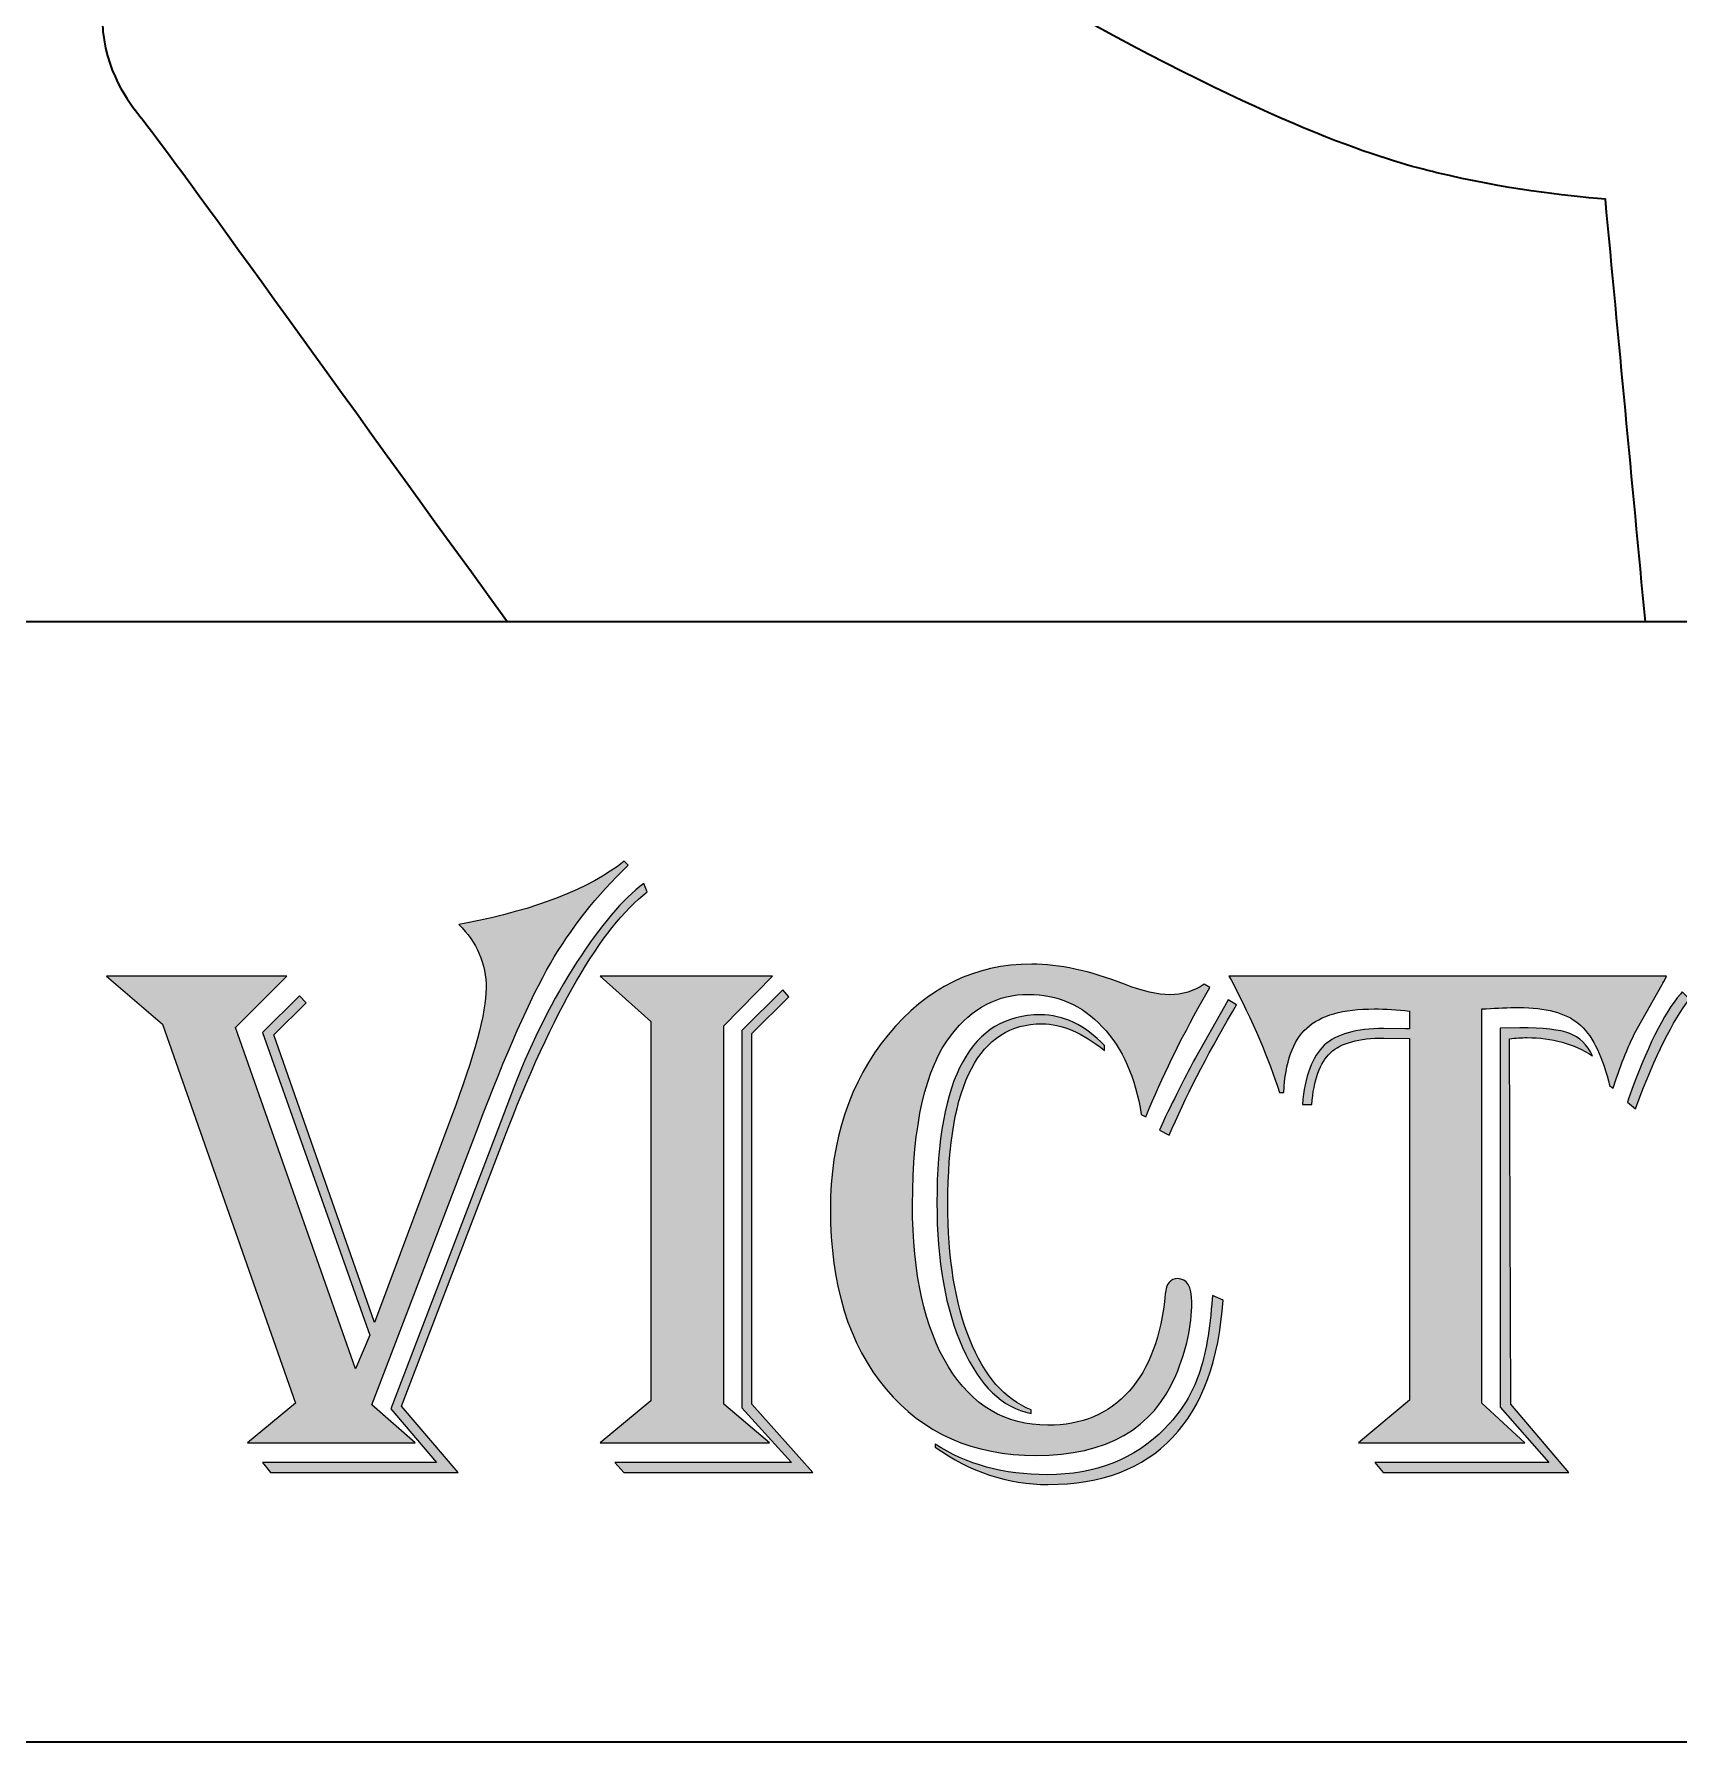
# Model space of a CAD drawing. Header units: centimetres. Extents: x 0.61 to 9.45, y -8.63 to -2.05.
# Drawn here: x 3.619 to 5.095, y -5.116 to -3.583 of the extents above; entities that cross this region are included whole.
import ezdxf

# ---------------------------------------------------------------- set-up
doc = ezdxf.new("R2010")
doc.units = ezdxf.units.CM
doc.header["$MEASUREMENT"] = 0
doc.layers.add('Layer 1', color=7, linetype='Continuous', lineweight=0)
doc.layers.add('Layer 2', color=7, linetype='Continuous', lineweight=0)

# ---------------------------------------------------------------- blocks, each defined once
blk = doc.blocks.new('Block_0')
at = {"layer": 'Layer 1', "transparency": 33554687}
h = blk.add_hatch(color=7, dxfattribs=at)
h.dxf.hatch_style = 2
edge = h.paths.add_edge_path()
edge.add_spline(control_points=[(4.1661, -4.3453), (4.1661, -4.3453), (4.1691, -4.3528), (4.1691, -4.3528), (4.1275, -4.3852), (4.0847, -4.4592), (4.0405, -4.5747), (4.0405, -4.5747), (3.9486, -4.8144), (3.9486, -4.8144), (3.9486, -4.8144), (3.9994, -4.8738), (3.9994, -4.8738), (3.9994, -4.8738), (3.8311, -4.8738), (3.8311, -4.8738), (3.8311, -4.8738), (3.8239, -4.865), (3.8239, -4.865), (3.8239, -4.865), (3.9802, -4.865), (3.9802, -4.865), (3.9802, -4.865), (3.9391, -4.8167), (3.9391, -4.8167), (3.9391, -4.8167), (4.0327, -4.5724), (4.0327, -4.5724), (4.0327, -4.5724), (4.0503, -4.526), (4.0503, -4.526), (4.066, -4.486), (4.0845, -4.4494), (4.1058, -4.4163), (4.1271, -4.3831), (4.1472, -4.3594), (4.1661, -4.3453)], knot_values=[0, 0, 0, 0, 1, 1, 1, 2, 2, 2, 3, 3, 3, 4, 4, 4, 5, 5, 5, 6, 6, 6, 7, 7, 7, 8, 8, 8, 9, 9, 9, 10, 10, 10, 11, 11, 11, 12, 12, 12, 12], degree=3, periodic=0)
edge = h.paths.add_edge_path()
edge.add_spline(control_points=[(4.1485, -4.3254), (4.1485, -4.3254), (4.1521, -4.329), (4.1521, -4.329), (4.1236, -4.3564), (4.1004, -4.3858), (4.0823, -4.4171), (4.0643, -4.4484), (4.0426, -4.4973), (4.0174, -4.5639), (4.0174, -4.5639), (3.9221, -4.8131), (3.9221, -4.8131), (3.9221, -4.8131), (3.9609, -4.8471), (3.9609, -4.8471), (3.9609, -4.8471), (3.8106, -4.8471), (3.8106, -4.8471), (3.8106, -4.8471), (3.8536, -4.8115), (3.8536, -4.8115), (3.8536, -4.8115), (3.7342, -4.4716), (3.7342, -4.4716), (3.7342, -4.4716), (3.684, -4.4285), (3.684, -4.4285), (3.684, -4.4285), (3.8458, -4.4285), (3.8458, -4.4285), (3.8458, -4.4285), (3.7998, -4.4745), (3.7998, -4.4745), (3.7998, -4.4745), (3.9074, -4.7808), (3.9074, -4.7808), (3.9074, -4.7808), (3.9202, -4.7505), (3.9202, -4.7505), (3.9202, -4.7505), (3.8239, -4.4791), (3.8239, -4.4791), (3.8239, -4.4791), (3.8572, -4.4461), (3.8572, -4.4461), (3.8572, -4.4461), (3.8631, -4.4523), (3.8631, -4.4523), (3.8631, -4.4523), (3.834, -4.481), (3.834, -4.481), (3.834, -4.481), (3.9244, -4.7391), (3.9244, -4.7391), (3.9244, -4.7391), (3.9936, -4.5544), (3.9936, -4.5544), (4.0142, -4.4996), (4.0246, -4.4612), (4.0246, -4.4393), (4.0246, -4.4171), (4.0164, -4.3981), (4.0001, -4.3822), (4.0001, -4.3822), (4.0063, -4.3809), (4.0063, -4.3809), (4.0696, -4.3687), (4.117, -4.3502), (4.1485, -4.3254)], knot_values=[0, 0, 0, 0, 1, 1, 1, 2, 2, 2, 3, 3, 3, 4, 4, 4, 5, 5, 5, 6, 6, 6, 7, 7, 7, 8, 8, 8, 9, 9, 9, 10, 10, 10, 11, 11, 11, 12, 12, 12, 13, 13, 13, 14, 14, 14, 15, 15, 15, 16, 16, 16, 17, 17, 17, 18, 18, 18, 19, 19, 19, 20, 20, 20, 21, 21, 21, 22, 22, 22, 23, 23, 23, 23], degree=3, periodic=0)
h = blk.add_hatch(color=7, dxfattribs=at)
h.dxf.hatch_style = 2
edge = h.paths.add_edge_path()
edge.add_spline(control_points=[(4.6979, -4.4543), (4.6979, -4.4543), (4.6943, -4.4605), (4.6943, -4.4605), (4.6706, -4.5009), (4.6517, -4.5378), (4.6376, -4.5711), (4.6376, -4.5711), (4.6287, -4.5668), (4.6287, -4.5668), (4.6287, -4.5668), (4.6323, -4.5587), (4.6323, -4.5587), (4.6432, -4.5358), (4.6528, -4.5169), (4.661, -4.5019), (4.661, -4.5019), (4.6871, -4.4556), (4.6871, -4.4556), (4.6871, -4.4556), (4.6904, -4.4497), (4.6904, -4.4497), (4.6904, -4.4497), (4.6979, -4.4543), (4.6979, -4.4543)], knot_values=[0, 0, 0, 0, 1, 1, 1, 2, 2, 2, 3, 3, 3, 4, 4, 4, 5, 5, 5, 6, 6, 6, 7, 7, 7, 8, 8, 8, 8], degree=3, periodic=0)
edge = h.paths.add_edge_path()
edge.add_spline(control_points=[(4.5795, -4.4951), (4.5597, -4.4792), (4.541, -4.4712), (4.5234, -4.4712), (4.467, -4.4712), (4.4389, -4.525), (4.4389, -4.6324), (4.4389, -4.6813), (4.4454, -4.7221), (4.4585, -4.7546), (4.4715, -4.7871), (4.4899, -4.8081), (4.5136, -4.8177), (4.5136, -4.8177), (4.5136, -4.821), (4.5136, -4.821), (4.4879, -4.8157), (4.4674, -4.796), (4.4521, -4.7617), (4.4368, -4.7275), (4.4291, -4.6842), (4.4291, -4.6317), (4.4291, -4.5193), (4.46, -4.4631), (4.5217, -4.4631), (4.5426, -4.4631), (4.5619, -4.4723), (4.5795, -4.4908), (4.5795, -4.4908), (4.5795, -4.4951), (4.5795, -4.4951)], knot_values=[0, 0, 0, 0, 1, 1, 1, 2, 2, 2, 3, 3, 3, 4, 4, 4, 5, 5, 5, 6, 6, 6, 7, 7, 7, 8, 8, 8, 9, 9, 9, 10, 10, 10, 10], degree=3, periodic=0)
edge = h.paths.add_edge_path()
edge.add_spline(control_points=[(4.6858, -4.7192), (4.6824, -4.7731), (4.6673, -4.8142), (4.6406, -4.8423), (4.614, -4.8705), (4.5768, -4.8846), (4.5289, -4.8846), (4.4926, -4.8846), (4.4588, -4.8734), (4.4275, -4.851), (4.4275, -4.851), (4.4275, -4.8484), (4.4275, -4.8484), (4.4553, -4.8666), (4.4889, -4.8758), (4.5283, -4.8758), (4.5713, -4.8758), (4.6064, -4.862), (4.6336, -4.8343), (4.6469, -4.8208), (4.6567, -4.8057), (4.663, -4.789), (4.6693, -4.7722), (4.6735, -4.7501), (4.6757, -4.7224), (4.6757, -4.7224), (4.6764, -4.7149), (4.6764, -4.7149), (4.6764, -4.7149), (4.6858, -4.7192), (4.6858, -4.7192)], knot_values=[0, 0, 0, 0, 1, 1, 1, 2, 2, 2, 3, 3, 3, 4, 4, 4, 5, 5, 5, 6, 6, 6, 7, 7, 7, 8, 8, 8, 9, 9, 9, 10, 10, 10, 10], degree=3, periodic=0)
edge = h.paths.add_edge_path()
edge.add_spline(control_points=[(4.6741, -4.4386), (4.6741, -4.4386), (4.6705, -4.4448), (4.6705, -4.4448), (4.6509, -4.479), (4.634, -4.5131), (4.6196, -4.5472), (4.6196, -4.5472), (4.6167, -4.5548), (4.6167, -4.5548), (4.6167, -4.5548), (4.6124, -4.5525), (4.6124, -4.5525), (4.6074, -4.5194), (4.5958, -4.4932), (4.5775, -4.4738), (4.5593, -4.4545), (4.5372, -4.4448), (4.5113, -4.4448), (4.4837, -4.4448), (4.4606, -4.4569), (4.4421, -4.481), (4.4189, -4.511), (4.4072, -4.5619), (4.4072, -4.6337), (4.4072, -4.6955), (4.4179, -4.7439), (4.4394, -4.7789), (4.4608, -4.8139), (4.4905, -4.8314), (4.5286, -4.8314), (4.559, -4.8314), (4.5833, -4.8212), (4.6015, -4.8009), (4.6197, -4.7806), (4.6305, -4.7515), (4.634, -4.7136), (4.6348, -4.7045), (4.6385, -4.6999), (4.6451, -4.6999), (4.6535, -4.6999), (4.6578, -4.707), (4.6578, -4.7211), (4.6578, -4.7422), (4.653, -4.7641), (4.6434, -4.7867), (4.6232, -4.8345), (4.5814, -4.8585), (4.5182, -4.8585), (4.4616, -4.8585), (4.4167, -4.8386), (4.3834, -4.7989), (4.3501, -4.7592), (4.3335, -4.7056), (4.3335, -4.6379), (4.3335, -4.5755), (4.3508, -4.5232), (4.3854, -4.481), (4.42, -4.4388), (4.4629, -4.4177), (4.5142, -4.4177), (4.5386, -4.4177), (4.5663, -4.4237), (4.5974, -4.4357), (4.6137, -4.442), (4.6272, -4.4451), (4.6379, -4.4451), (4.6494, -4.4451), (4.6597, -4.442), (4.6689, -4.4357), (4.6689, -4.4357), (4.6741, -4.4386), (4.6741, -4.4386)], knot_values=[0, 0, 0, 0, 1, 1, 1, 2, 2, 2, 3, 3, 3, 4, 4, 4, 5, 5, 5, 6, 6, 6, 7, 7, 7, 8, 8, 8, 9, 9, 9, 10, 10, 10, 11, 11, 11, 12, 12, 12, 13, 13, 13, 14, 14, 14, 15, 15, 15, 16, 16, 16, 17, 17, 17, 18, 18, 18, 19, 19, 19, 20, 20, 20, 21, 21, 21, 22, 22, 22, 23, 23, 23, 24, 24, 24, 24], degree=3, periodic=0)
h = blk.add_hatch(color=7, dxfattribs=at)
h.dxf.hatch_style = 2
edge = h.paths.add_edge_path()
edge.add_spline(control_points=[(4.2963, -4.4471), (4.2963, -4.4471), (4.263, -4.48), (4.263, -4.48), (4.263, -4.48), (4.263, -4.8125), (4.263, -4.8125), (4.263, -4.8125), (4.3178, -4.8738), (4.3178, -4.8738), (4.3178, -4.8738), (4.1482, -4.8738), (4.1482, -4.8738), (4.1482, -4.8738), (4.14, -4.865), (4.14, -4.865), (4.14, -4.865), (4.2986, -4.865), (4.2986, -4.865), (4.2986, -4.865), (4.2539, -4.8157), (4.2539, -4.8157), (4.2539, -4.8157), (4.2539, -4.4771), (4.2539, -4.4771), (4.2539, -4.4771), (4.2908, -4.4406), (4.2908, -4.4406), (4.2908, -4.4406), (4.2963, -4.4471), (4.2963, -4.4471)], knot_values=[0, 0, 0, 0, 1, 1, 1, 2, 2, 2, 3, 3, 3, 4, 4, 4, 5, 5, 5, 6, 6, 6, 7, 7, 7, 8, 8, 8, 9, 9, 9, 10, 10, 10, 10], degree=3, periodic=0)
edge = h.paths.add_edge_path()
edge.add_spline(control_points=[(4.127, -4.4285), (4.127, -4.4285), (4.2816, -4.4285), (4.2816, -4.4285), (4.2816, -4.4285), (4.2379, -4.4729), (4.2379, -4.4729), (4.2379, -4.4729), (4.2379, -4.8125), (4.2379, -4.8125), (4.2379, -4.8125), (4.279, -4.8471), (4.279, -4.8471), (4.279, -4.8471), (4.127, -4.8471), (4.127, -4.8471), (4.127, -4.8471), (4.1723, -4.8095), (4.1723, -4.8095), (4.1723, -4.8095), (4.1723, -4.4693), (4.1723, -4.4693), (4.1723, -4.4693), (4.127, -4.4285), (4.127, -4.4285)], knot_values=[0, 0, 0, 0, 1, 1, 1, 2, 2, 2, 3, 3, 3, 4, 4, 4, 5, 5, 5, 6, 6, 6, 7, 7, 7, 8, 8, 8, 8], degree=3, periodic=0)
h = blk.add_hatch(color=7, dxfattribs=at)
h.dxf.hatch_style = 2
edge = h.paths.add_edge_path()
edge.add_spline(control_points=[(5.1044, -4.4491), (5.0894, -4.4682), (5.0736, -4.4999), (5.0571, -4.5443), (5.0571, -4.5443), (5.0558, -4.5476), (5.0558, -4.5476), (5.0558, -4.5476), (5.0486, -4.5414), (5.0486, -4.5414), (5.0486, -4.5414), (5.0496, -4.5384), (5.0496, -4.5384), (5.0657, -4.4934), (5.0812, -4.4621), (5.0962, -4.4445), (5.0962, -4.4445), (5.0979, -4.4425), (5.0979, -4.4425), (5.0979, -4.4425), (5.1044, -4.4491), (5.1044, -4.4491)], knot_values=[0, 0, 0, 0, 1, 1, 1, 2, 2, 2, 3, 3, 3, 4, 4, 4, 5, 5, 5, 6, 6, 6, 7, 7, 7, 7], degree=3, periodic=0)
edge = h.paths.add_edge_path()
edge.add_spline(control_points=[(5.0173, -4.4999), (5.0005, -4.4891), (4.981, -4.4836), (4.9586, -4.4836), (4.9536, -4.4836), (4.9483, -4.484), (4.9429, -4.4846), (4.9429, -4.4846), (4.9442, -4.8125), (4.9442, -4.8125), (4.9442, -4.8125), (4.9961, -4.8738), (4.9961, -4.8738), (4.9961, -4.8738), (4.8294, -4.8738), (4.8294, -4.8738), (4.8294, -4.8738), (4.8219, -4.865), (4.8219, -4.865), (4.8219, -4.865), (4.9781, -4.865), (4.9781, -4.865), (4.9781, -4.865), (4.9344, -4.8151), (4.9344, -4.8151), (4.9344, -4.8151), (4.9344, -4.4752), (4.9344, -4.4752), (4.9344, -4.4752), (4.952, -4.4748), (4.952, -4.4748), (4.9731, -4.4748), (4.9881, -4.4765), (4.9969, -4.4799), (5.0057, -4.4833), (5.0125, -4.4899), (5.0173, -4.4999)], knot_values=[0, 0, 0, 0, 1, 1, 1, 2, 2, 2, 3, 3, 3, 4, 4, 4, 5, 5, 5, 6, 6, 6, 7, 7, 7, 8, 8, 8, 9, 9, 9, 10, 10, 10, 11, 11, 11, 12, 12, 12, 12], degree=3, periodic=0)
edge = h.paths.add_edge_path()
edge.add_spline(control_points=[(5.0838, -4.4285), (5.0819, -4.4322), (5.0806, -4.4347), (5.0799, -4.436), (5.0799, -4.436), (5.0577, -4.4752), (5.0577, -4.4752), (5.0501, -4.4891), (5.0431, -4.5065), (5.0365, -4.5273), (5.0365, -4.5273), (5.0359, -4.529), (5.0359, -4.529), (5.0359, -4.529), (5.0326, -4.5267), (5.0326, -4.5267), (5.0326, -4.5267), (5.0316, -4.5225), (5.0316, -4.5225), (5.0253, -4.4977), (5.0164, -4.4805), (5.0047, -4.4709), (4.9931, -4.4613), (4.9753, -4.4566), (4.9514, -4.4566), (4.9416, -4.4566), (4.9318, -4.457), (4.922, -4.4579), (4.922, -4.4579), (4.9181, -4.4579), (4.9181, -4.4579), (4.9181, -4.4579), (4.9181, -4.8115), (4.9181, -4.8115), (4.9181, -4.8115), (4.9566, -4.8471), (4.9566, -4.8471), (4.9566, -4.8471), (4.8075, -4.8471), (4.8075, -4.8471), (4.8075, -4.8471), (4.8532, -4.8089), (4.8532, -4.8089), (4.8532, -4.8089), (4.8532, -4.4843), (4.8532, -4.4843), (4.8532, -4.4843), (4.83, -4.484), (4.83, -4.484), (4.8076, -4.484), (4.7917, -4.4884), (4.7822, -4.4972), (4.7728, -4.506), (4.7672, -4.5215), (4.7654, -4.5437), (4.7654, -4.5437), (4.757, -4.5437), (4.757, -4.5437), (4.7593, -4.5182), (4.7659, -4.5005), (4.7767, -4.4905), (4.7875, -4.4805), (4.8052, -4.4755), (4.83, -4.4755), (4.83, -4.4755), (4.8496, -4.4758), (4.8496, -4.4758), (4.8496, -4.4758), (4.8532, -4.4758), (4.8532, -4.4758), (4.8532, -4.4758), (4.8532, -4.4598), (4.8532, -4.4598), (4.8421, -4.4585), (4.8315, -4.4579), (4.8215, -4.4579), (4.7935, -4.4579), (4.7733, -4.4636), (4.7609, -4.475), (4.7485, -4.4864), (4.7416, -4.5057), (4.7403, -4.5329), (4.7403, -4.5329), (4.7364, -4.5329), (4.7364, -4.5329), (4.727, -4.5027), (4.7126, -4.469), (4.693, -4.4318), (4.693, -4.4318), (4.6911, -4.4285), (4.6911, -4.4285), (4.6911, -4.4285), (5.0838, -4.4285), (5.0838, -4.4285)], knot_values=[0, 0, 0, 0, 1, 1, 1, 2, 2, 2, 3, 3, 3, 4, 4, 4, 5, 5, 5, 6, 6, 6, 7, 7, 7, 8, 8, 8, 9, 9, 9, 10, 10, 10, 11, 11, 11, 12, 12, 12, 13, 13, 13, 14, 14, 14, 15, 15, 15, 16, 16, 16, 17, 17, 17, 18, 18, 18, 19, 19, 19, 20, 20, 20, 21, 21, 21, 22, 22, 22, 23, 23, 23, 24, 24, 24, 25, 25, 25, 26, 26, 26, 27, 27, 27, 28, 28, 28, 29, 29, 29, 30, 30, 30, 31, 31, 31, 31], degree=3, periodic=0)
at = {"layer": 'Layer 1'}
for points, knots in [([(4.1485, -4.3254), (4.1485, -4.3254), (4.1521, -4.329), (4.1521, -4.329), (4.1236, -4.3564), (4.1004, -4.3858), (4.0823, -4.4171), (4.0643, -4.4484), (4.0426, -4.4973), (4.0174, -4.5639), (4.0174, -4.5639), (3.9221, -4.8131), (3.9221, -4.8131), (3.9221, -4.8131), (3.9609, -4.8471), (3.9609, -4.8471), (3.9609, -4.8471), (3.8106, -4.8471), (3.8106, -4.8471), (3.8106, -4.8471), (3.8536, -4.8115), (3.8536, -4.8115), (3.8536, -4.8115), (3.7342, -4.4716), (3.7342, -4.4716), (3.7342, -4.4716), (3.684, -4.4285), (3.684, -4.4285), (3.684, -4.4285), (3.8458, -4.4285), (3.8458, -4.4285), (3.8458, -4.4285), (3.7998, -4.4745), (3.7998, -4.4745), (3.7998, -4.4745), (3.9074, -4.7808), (3.9074, -4.7808), (3.9074, -4.7808), (3.9202, -4.7505), (3.9202, -4.7505), (3.9202, -4.7505), (3.8239, -4.4791), (3.8239, -4.4791), (3.8239, -4.4791), (3.8572, -4.4461), (3.8572, -4.4461), (3.8572, -4.4461), (3.8631, -4.4523), (3.8631, -4.4523), (3.8631, -4.4523), (3.834, -4.481), (3.834, -4.481), (3.834, -4.481), (3.9244, -4.7391), (3.9244, -4.7391), (3.9244, -4.7391), (3.9936, -4.5544), (3.9936, -4.5544), (4.0142, -4.4996), (4.0246, -4.4612), (4.0246, -4.4393), (4.0246, -4.4171), (4.0164, -4.3981), (4.0001, -4.3822), (4.0001, -4.3822), (4.0063, -4.3809), (4.0063, -4.3809), (4.0696, -4.3687), (4.117, -4.3502), (4.1485, -4.3254)], [0, 0, 0, 0, 1, 1, 1, 2, 2, 2, 3, 3, 3, 4, 4, 4, 5, 5, 5, 6, 6, 6, 7, 7, 7, 8, 8, 8, 9, 9, 9, 10, 10, 10, 11, 11, 11, 12, 12, 12, 13, 13, 13, 14, 14, 14, 15, 15, 15, 16, 16, 16, 17, 17, 17, 18, 18, 18, 19, 19, 19, 20, 20, 20, 21, 21, 21, 22, 22, 22, 23, 23, 23, 23]), ([(4.1661, -4.3453), (4.1661, -4.3453), (4.1691, -4.3528), (4.1691, -4.3528), (4.1275, -4.3852), (4.0847, -4.4592), (4.0405, -4.5747), (4.0405, -4.5747), (3.9486, -4.8144), (3.9486, -4.8144), (3.9486, -4.8144), (3.9994, -4.8738), (3.9994, -4.8738), (3.9994, -4.8738), (3.8311, -4.8738), (3.8311, -4.8738), (3.8311, -4.8738), (3.8239, -4.865), (3.8239, -4.865), (3.8239, -4.865), (3.9802, -4.865), (3.9802, -4.865), (3.9802, -4.865), (3.9391, -4.8167), (3.9391, -4.8167), (3.9391, -4.8167), (4.0327, -4.5724), (4.0327, -4.5724), (4.0327, -4.5724), (4.0503, -4.526), (4.0503, -4.526), (4.066, -4.486), (4.0845, -4.4494), (4.1058, -4.4163), (4.1271, -4.3831), (4.1472, -4.3594), (4.1661, -4.3453)], [0, 0, 0, 0, 1, 1, 1, 2, 2, 2, 3, 3, 3, 4, 4, 4, 5, 5, 5, 6, 6, 6, 7, 7, 7, 8, 8, 8, 9, 9, 9, 10, 10, 10, 11, 11, 11, 12, 12, 12, 12]), ([(4.6741, -4.4386), (4.6741, -4.4386), (4.6705, -4.4448), (4.6705, -4.4448), (4.6509, -4.479), (4.634, -4.5131), (4.6196, -4.5472), (4.6196, -4.5472), (4.6167, -4.5548), (4.6167, -4.5548), (4.6167, -4.5548), (4.6124, -4.5525), (4.6124, -4.5525), (4.6074, -4.5194), (4.5958, -4.4932), (4.5775, -4.4738), (4.5593, -4.4545), (4.5372, -4.4448), (4.5113, -4.4448), (4.4837, -4.4448), (4.4606, -4.4569), (4.4421, -4.481), (4.4189, -4.511), (4.4072, -4.5619), (4.4072, -4.6337), (4.4072, -4.6955), (4.4179, -4.7439), (4.4394, -4.7789), (4.4608, -4.8139), (4.4905, -4.8314), (4.5286, -4.8314), (4.559, -4.8314), (4.5833, -4.8212), (4.6015, -4.8009), (4.6197, -4.7806), (4.6305, -4.7515), (4.634, -4.7136), (4.6348, -4.7045), (4.6385, -4.6999), (4.6451, -4.6999), (4.6535, -4.6999), (4.6578, -4.707), (4.6578, -4.7211), (4.6578, -4.7422), (4.653, -4.7641), (4.6434, -4.7867), (4.6232, -4.8345), (4.5814, -4.8585), (4.5182, -4.8585), (4.4616, -4.8585), (4.4167, -4.8386), (4.3834, -4.7989), (4.3501, -4.7592), (4.3335, -4.7056), (4.3335, -4.6379), (4.3335, -4.5755), (4.3508, -4.5232), (4.3854, -4.481), (4.42, -4.4388), (4.4629, -4.4177), (4.5142, -4.4177), (4.5386, -4.4177), (4.5663, -4.4237), (4.5974, -4.4357), (4.6137, -4.442), (4.6272, -4.4451), (4.6379, -4.4451), (4.6494, -4.4451), (4.6597, -4.442), (4.6689, -4.4357), (4.6689, -4.4357), (4.6741, -4.4386), (4.6741, -4.4386)], [0, 0, 0, 0, 1, 1, 1, 2, 2, 2, 3, 3, 3, 4, 4, 4, 5, 5, 5, 6, 6, 6, 7, 7, 7, 8, 8, 8, 9, 9, 9, 10, 10, 10, 11, 11, 11, 12, 12, 12, 13, 13, 13, 14, 14, 14, 15, 15, 15, 16, 16, 16, 17, 17, 17, 18, 18, 18, 19, 19, 19, 20, 20, 20, 21, 21, 21, 22, 22, 22, 23, 23, 23, 24, 24, 24, 24]), ([(4.127, -4.4285), (4.127, -4.4285), (4.2816, -4.4285), (4.2816, -4.4285), (4.2816, -4.4285), (4.2379, -4.4729), (4.2379, -4.4729), (4.2379, -4.4729), (4.2379, -4.8125), (4.2379, -4.8125), (4.2379, -4.8125), (4.279, -4.8471), (4.279, -4.8471), (4.279, -4.8471), (4.127, -4.8471), (4.127, -4.8471), (4.127, -4.8471), (4.1723, -4.8095), (4.1723, -4.8095), (4.1723, -4.8095), (4.1723, -4.4693), (4.1723, -4.4693), (4.1723, -4.4693), (4.127, -4.4285), (4.127, -4.4285)], [0, 0, 0, 0, 1, 1, 1, 2, 2, 2, 3, 3, 3, 4, 4, 4, 5, 5, 5, 6, 6, 6, 7, 7, 7, 8, 8, 8, 8]), ([(4.2963, -4.4471), (4.2963, -4.4471), (4.263, -4.48), (4.263, -4.48), (4.263, -4.48), (4.263, -4.8125), (4.263, -4.8125), (4.263, -4.8125), (4.3178, -4.8738), (4.3178, -4.8738), (4.3178, -4.8738), (4.1482, -4.8738), (4.1482, -4.8738), (4.1482, -4.8738), (4.14, -4.865), (4.14, -4.865), (4.14, -4.865), (4.2986, -4.865), (4.2986, -4.865), (4.2986, -4.865), (4.2539, -4.8157), (4.2539, -4.8157), (4.2539, -4.8157), (4.2539, -4.4771), (4.2539, -4.4771), (4.2539, -4.4771), (4.2908, -4.4406), (4.2908, -4.4406), (4.2908, -4.4406), (4.2963, -4.4471), (4.2963, -4.4471)], [0, 0, 0, 0, 1, 1, 1, 2, 2, 2, 3, 3, 3, 4, 4, 4, 5, 5, 5, 6, 6, 6, 7, 7, 7, 8, 8, 8, 9, 9, 9, 10, 10, 10, 10]), ([(5.0838, -4.4285), (5.0819, -4.4322), (5.0806, -4.4347), (5.0799, -4.436), (5.0799, -4.436), (5.0577, -4.4752), (5.0577, -4.4752), (5.0501, -4.4891), (5.0431, -4.5065), (5.0365, -4.5273), (5.0365, -4.5273), (5.0359, -4.529), (5.0359, -4.529), (5.0359, -4.529), (5.0326, -4.5267), (5.0326, -4.5267), (5.0326, -4.5267), (5.0316, -4.5225), (5.0316, -4.5225), (5.0253, -4.4977), (5.0164, -4.4805), (5.0047, -4.4709), (4.9931, -4.4613), (4.9753, -4.4566), (4.9514, -4.4566), (4.9416, -4.4566), (4.9318, -4.457), (4.922, -4.4579), (4.922, -4.4579), (4.9181, -4.4579), (4.9181, -4.4579), (4.9181, -4.4579), (4.9181, -4.8115), (4.9181, -4.8115), (4.9181, -4.8115), (4.9566, -4.8471), (4.9566, -4.8471), (4.9566, -4.8471), (4.8075, -4.8471), (4.8075, -4.8471), (4.8075, -4.8471), (4.8532, -4.8089), (4.8532, -4.8089), (4.8532, -4.8089), (4.8532, -4.4843), (4.8532, -4.4843), (4.8532, -4.4843), (4.83, -4.484), (4.83, -4.484), (4.8076, -4.484), (4.7917, -4.4884), (4.7822, -4.4972), (4.7728, -4.506), (4.7672, -4.5215), (4.7654, -4.5437), (4.7654, -4.5437), (4.757, -4.5437), (4.757, -4.5437), (4.7593, -4.5182), (4.7659, -4.5005), (4.7767, -4.4905), (4.7875, -4.4805), (4.8052, -4.4755), (4.83, -4.4755), (4.83, -4.4755), (4.8496, -4.4758), (4.8496, -4.4758), (4.8496, -4.4758), (4.8532, -4.4758), (4.8532, -4.4758), (4.8532, -4.4758), (4.8532, -4.4598), (4.8532, -4.4598), (4.8421, -4.4585), (4.8315, -4.4579), (4.8215, -4.4579), (4.7935, -4.4579), (4.7733, -4.4636), (4.7609, -4.475), (4.7485, -4.4864), (4.7416, -4.5057), (4.7403, -4.5329), (4.7403, -4.5329), (4.7364, -4.5329), (4.7364, -4.5329), (4.727, -4.5027), (4.7126, -4.469), (4.693, -4.4318), (4.693, -4.4318), (4.6911, -4.4285), (4.6911, -4.4285), (4.6911, -4.4285), (5.0838, -4.4285), (5.0838, -4.4285)], [0, 0, 0, 0, 1, 1, 1, 2, 2, 2, 3, 3, 3, 4, 4, 4, 5, 5, 5, 6, 6, 6, 7, 7, 7, 8, 8, 8, 9, 9, 9, 10, 10, 10, 11, 11, 11, 12, 12, 12, 13, 13, 13, 14, 14, 14, 15, 15, 15, 16, 16, 16, 17, 17, 17, 18, 18, 18, 19, 19, 19, 20, 20, 20, 21, 21, 21, 22, 22, 22, 23, 23, 23, 24, 24, 24, 25, 25, 25, 26, 26, 26, 27, 27, 27, 28, 28, 28, 29, 29, 29, 30, 30, 30, 31, 31, 31, 31]), ([(5.1044, -4.4491), (5.0894, -4.4682), (5.0736, -4.4999), (5.0571, -4.5443), (5.0571, -4.5443), (5.0558, -4.5476), (5.0558, -4.5476), (5.0558, -4.5476), (5.0486, -4.5414), (5.0486, -4.5414), (5.0486, -4.5414), (5.0496, -4.5384), (5.0496, -4.5384), (5.0657, -4.4934), (5.0812, -4.4621), (5.0962, -4.4445), (5.0962, -4.4445), (5.0979, -4.4425), (5.0979, -4.4425), (5.0979, -4.4425), (5.1044, -4.4491), (5.1044, -4.4491)], [0, 0, 0, 0, 1, 1, 1, 2, 2, 2, 3, 3, 3, 4, 4, 4, 5, 5, 5, 6, 6, 6, 7, 7, 7, 7]), ([(4.6979, -4.4543), (4.6979, -4.4543), (4.6943, -4.4605), (4.6943, -4.4605), (4.6706, -4.5009), (4.6517, -4.5378), (4.6376, -4.5711), (4.6376, -4.5711), (4.6287, -4.5668), (4.6287, -4.5668), (4.6287, -4.5668), (4.6323, -4.5587), (4.6323, -4.5587), (4.6432, -4.5358), (4.6528, -4.5169), (4.661, -4.5019), (4.661, -4.5019), (4.6871, -4.4556), (4.6871, -4.4556), (4.6871, -4.4556), (4.6904, -4.4497), (4.6904, -4.4497), (4.6904, -4.4497), (4.6979, -4.4543), (4.6979, -4.4543)], [0, 0, 0, 0, 1, 1, 1, 2, 2, 2, 3, 3, 3, 4, 4, 4, 5, 5, 5, 6, 6, 6, 7, 7, 7, 8, 8, 8, 8]), ([(4.5795, -4.4951), (4.5597, -4.4792), (4.541, -4.4712), (4.5234, -4.4712), (4.467, -4.4712), (4.4389, -4.525), (4.4389, -4.6324), (4.4389, -4.6813), (4.4454, -4.7221), (4.4585, -4.7546), (4.4715, -4.7871), (4.4899, -4.8081), (4.5136, -4.8177), (4.5136, -4.8177), (4.5136, -4.821), (4.5136, -4.821), (4.4879, -4.8157), (4.4674, -4.796), (4.4521, -4.7617), (4.4368, -4.7275), (4.4291, -4.6842), (4.4291, -4.6317), (4.4291, -4.5193), (4.46, -4.4631), (4.5217, -4.4631), (4.5426, -4.4631), (4.5619, -4.4723), (4.5795, -4.4908), (4.5795, -4.4908), (4.5795, -4.4951), (4.5795, -4.4951)], [0, 0, 0, 0, 1, 1, 1, 2, 2, 2, 3, 3, 3, 4, 4, 4, 5, 5, 5, 6, 6, 6, 7, 7, 7, 8, 8, 8, 9, 9, 9, 10, 10, 10, 10]), ([(5.0173, -4.4999), (5.0005, -4.4891), (4.981, -4.4836), (4.9586, -4.4836), (4.9536, -4.4836), (4.9483, -4.484), (4.9429, -4.4846), (4.9429, -4.4846), (4.9442, -4.8125), (4.9442, -4.8125), (4.9442, -4.8125), (4.9961, -4.8738), (4.9961, -4.8738), (4.9961, -4.8738), (4.8294, -4.8738), (4.8294, -4.8738), (4.8294, -4.8738), (4.8219, -4.865), (4.8219, -4.865), (4.8219, -4.865), (4.9781, -4.865), (4.9781, -4.865), (4.9781, -4.865), (4.9344, -4.8151), (4.9344, -4.8151), (4.9344, -4.8151), (4.9344, -4.4752), (4.9344, -4.4752), (4.9344, -4.4752), (4.952, -4.4748), (4.952, -4.4748), (4.9731, -4.4748), (4.9881, -4.4765), (4.9969, -4.4799), (5.0057, -4.4833), (5.0125, -4.4899), (5.0173, -4.4999)], [0, 0, 0, 0, 1, 1, 1, 2, 2, 2, 3, 3, 3, 4, 4, 4, 5, 5, 5, 6, 6, 6, 7, 7, 7, 8, 8, 8, 9, 9, 9, 10, 10, 10, 11, 11, 11, 12, 12, 12, 12]), ([(4.6858, -4.7192), (4.6824, -4.7731), (4.6673, -4.8142), (4.6406, -4.8423), (4.614, -4.8705), (4.5768, -4.8846), (4.5289, -4.8846), (4.4926, -4.8846), (4.4588, -4.8734), (4.4275, -4.851), (4.4275, -4.851), (4.4275, -4.8484), (4.4275, -4.8484), (4.4553, -4.8666), (4.4889, -4.8758), (4.5283, -4.8758), (4.5713, -4.8758), (4.6064, -4.862), (4.6336, -4.8343), (4.6469, -4.8208), (4.6567, -4.8057), (4.663, -4.789), (4.6693, -4.7722), (4.6735, -4.7501), (4.6757, -4.7224), (4.6757, -4.7224), (4.6764, -4.7149), (4.6764, -4.7149), (4.6764, -4.7149), (4.6858, -4.7192), (4.6858, -4.7192)], [0, 0, 0, 0, 1, 1, 1, 2, 2, 2, 3, 3, 3, 4, 4, 4, 5, 5, 5, 6, 6, 6, 7, 7, 7, 8, 8, 8, 9, 9, 9, 10, 10, 10, 10])]:
    blk.add_open_spline(points, degree=3, knots=knots, dxfattribs=at)
blk = doc.blocks.new('Block_2')
at = {"layer": 'Layer 2', "color": 7, "lineweight": 35}
for points, knots in [([(2.841, -3.597), (2.7863, -3.5908), (2.6349, -3.5663), (2.5102, -3.4418), (2.3784, -3.3103), (2.3591, -3.1498), (2.3503, -3.0757), (2.3432, -3.017), (2.3322, -2.9148), (2.3754, -2.7957), (2.4245, -2.6602), (2.5147, -2.5826), (2.5694, -2.5366), (2.6882, -2.4369), (2.8056, -2.4024), (2.9035, -2.3736), (3.0385, -2.3339), (3.1519, -2.3006), (3.298, -2.3319), (3.341, -2.3411), (3.4958, -2.3764), (3.6192, -2.5152), (3.6739, -2.5768), (3.7048, -2.6388), (3.7221, -2.6818)], [0, 0, 0, 0, 1, 1, 1, 2, 2, 2, 3, 3, 3, 4, 4, 4, 5, 5, 5, 6, 6, 6, 7, 7, 7, 8, 8, 8, 8]), ([(3.4687, -3.423), (3.4868, -3.4188), (3.5163, -3.4092), (3.5446, -3.3858), (3.5818, -3.3551), (3.5962, -3.3178), (3.604, -3.2967), (3.6193, -3.2558), (3.6125, -3.2424), (3.6235, -3.137), (3.6318, -3.0576), (3.6381, -3.0418), (3.6502, -3.0276), (3.6721, -3.0017), (3.7083, -2.9866), (3.7432, -2.9893), (3.8059, -2.9941), (3.8399, -3.0545), (3.8465, -3.0662), (3.8757, -3.118), (3.8662, -3.1746), (3.846, -3.2858), (3.8285, -3.3829), (3.8197, -3.4314), (3.7893, -3.4662), (3.7424, -3.5198), (3.6874, -3.5213), (3.6808, -3.5664), (3.6805, -3.5687), (3.6803, -3.5709), (3.6803, -3.5731), (3.6815, -3.6156), (3.7051, -3.6459), (3.7139, -3.6568), (3.7415, -3.6911), (3.8679, -3.8679), (4.0437, -4.1105)], [0, 0, 0, 0, 1, 1, 1, 2, 2, 2, 3, 3, 3, 4, 4, 4, 5, 5, 5, 6, 6, 6, 7, 7, 7, 8, 8, 8, 9, 9, 9, 10, 10, 10, 11, 11, 11, 12, 12, 12, 12])]:
    blk.add_open_spline(points, degree=3, knots=knots, dxfattribs=at)
blk = doc.blocks.new('Block_3')
at = {"layer": 'Layer 2', "color": 7, "lineweight": 35}
blk.add_open_spline([(5.0648, -4.1105), (5.0528, -3.984), (5.0409, -3.8576), (5.0289, -3.7312), (4.9914, -3.7283), (4.9389, -3.7222), (4.8776, -3.7075), (4.8384, -3.6981), (4.7533, -3.6751), (4.5703, -3.5752), (4.5703, -3.5752), (4.4202, -3.4932), (4.23, -3.3435), (4.1774, -3.3022), (4.122, -3.2556), (4.1165, -3.1875), (4.1138, -3.1537), (4.1226, -3.1041), (4.1543, -3.0882), (4.1891, -3.0708), (4.2366, -3.1013), (4.2678, -3.1213), (4.3365, -3.1654), (4.3615, -3.2193), (4.3813, -3.2112), (4.3938, -3.206), (4.3861, -3.1834), (4.4002, -3.145), (4.419, -3.0934), (4.4624, -3.0533), (4.4758, -3.0599), (4.4859, -3.0648), (4.4729, -3.0929), (4.4758, -3.145), (4.4758, -3.145), (4.4788, -3.1978), (4.4994, -3.2442), (4.5136, -3.2761), (4.5342, -3.2985), (4.6223, -3.3624), (4.7175, -3.4314), (4.7659, -3.4661), (4.8067, -3.4759), (4.8344, -3.4825), (4.934, -3.5065), (4.9769, -3.4522), (4.9981, -3.4255), (5.005, -3.3801), (4.9863, -3.3482), (4.9545, -3.2939), (4.8748, -3.3198), (4.7736, -3.2868), (4.6289, -3.2396), (4.5605, -3.09), (4.5514, -3.0693), (4.504, -2.9616), (4.5026, -2.8282), (4.5562, -2.729), (4.5741, -2.6957), (4.5793, -2.7013), (4.6365, -2.6203), (4.7008, -2.5292), (4.7346, -2.4648), (4.7547, -2.4312), (4.8479, -2.275), (5.0027, -2.1803), (5.0431, -2.157), (5.2043, -2.0639), (5.3569, -2.0608), (5.5111, -2.0577), (5.6876, -2.0542), (5.8486, -2.0509), (6.0122, -2.1475), (6.1558, -2.2324), (6.2396, -2.3577), (6.3267, -2.488), (6.3922, -2.586), (6.4382, -2.6832), (6.4537, -2.7164), (6.4846, -2.7822), (6.5, -2.8151), (6.5085, -2.8519), (6.544, -3.0047), (6.482, -3.136), (6.4707, -3.1592), (6.4547, -3.1919), (6.3946, -3.31), (6.2532, -3.3766), (6.137, -3.4314), (6.0303, -3.4208), (5.9885, -3.4144), (5.9928, -3.5147), (5.9813, -3.5391), (5.9696, -3.5421), (5.9403, -3.5496), (5.8754, -3.432), (5.8467, -3.3199), (5.8319, -3.262), (5.8439, -3.2725), (5.8231, -3.1686), (5.8036, -3.0716), (5.789, -3.0418), (5.8042, -2.9937), (5.8119, -2.9691), (5.8229, -2.9544), (5.8278, -2.9181), (5.8327, -2.8816), (5.8278, -2.8361), (5.8136, -2.833), (5.793, -2.8285), (5.768, -2.9173), (5.7427, -2.9133), (5.7227, -2.9102), (5.7324, -2.8535), (5.6907, -2.8046), (5.6731, -2.7839), (5.6319, -2.7478), (5.6009, -2.7621), (5.5774, -2.7729), (5.5651, -2.8102), (5.5725, -2.8519), (5.6473, -3.1276), (5.679, -3.2993), (5.686, -3.4097), (5.687, -3.4262), (5.6921, -3.5139), (5.7474, -3.5988), (5.7745, -3.6403), (5.803, -3.6771), (5.842, -3.6792), (5.8911, -3.6817), (5.9444, -3.6265), (5.9696, -3.5421)], degree=3, knots=[0, 0, 0, 0, 1, 1, 1, 2, 2, 2, 3, 3, 3, 4, 4, 4, 5, 5, 5, 6, 6, 6, 7, 7, 7, 8, 8, 8, 9, 9, 9, 10, 10, 10, 11, 11, 11, 12, 12, 12, 13, 13, 13, 14, 14, 14, 15, 15, 15, 16, 16, 16, 17, 17, 17, 18, 18, 18, 19, 19, 19, 20, 20, 20, 21, 21, 21, 22, 22, 22, 23, 23, 23, 24, 24, 24, 25, 25, 25, 26, 26, 26, 27, 27, 27, 28, 28, 28, 29, 29, 29, 30, 30, 30, 31, 31, 31, 32, 32, 32, 33, 33, 33, 34, 34, 34, 35, 35, 35, 36, 36, 36, 37, 37, 37, 38, 38, 38, 39, 39, 39, 40, 40, 40, 41, 41, 41, 42, 42, 42, 43, 43, 43, 44, 44, 44, 44], dxfattribs=at)

msp = doc.modelspace()

# ---------------------------------------------------------------- linework, layer by layer
at = {"layer": 'Layer 2', "color": 7, "lineweight": 35}
msp.add_open_spline([(6.9937, -5.1155), (6.9937, -5.1155), (3.0945, -5.1155), (3.0945, -5.1155), (2.9194, -5.1155), (2.7761, -4.9722), (2.7761, -4.7971), (2.7761, -4.7971), (2.7761, -4.4289), (2.7761, -4.4289), (2.7761, -4.2538), (2.9194, -4.1105), (3.0945, -4.1105), (3.0945, -4.1105), (6.9937, -4.1105), (6.9937, -4.1105), (7.1688, -4.1105), (7.3121, -4.2538), (7.3121, -4.4289), (7.3121, -4.4289), (7.3121, -4.7971), (7.3121, -4.7971), (7.3121, -4.9722), (7.1688, -5.1155), (6.9937, -5.1155)], degree=3, knots=[0, 0, 0, 0, 1, 1, 1, 2, 2, 2, 3, 3, 3, 4, 4, 4, 5, 5, 5, 6, 6, 6, 7, 7, 7, 8, 8, 8, 8], dxfattribs=at)

# ---------------------------------------------------------------- block references
at = {"layer": 'Layer 1'}
msp.add_blockref('Block_0', (0, 0), dxfattribs=at)
at = {"layer": 'Layer 2'}
for name in ['Block_3', 'Block_2']:
    msp.add_blockref(name, (0, 0), dxfattribs=at)

doc.saveas('drawing.dxf')
